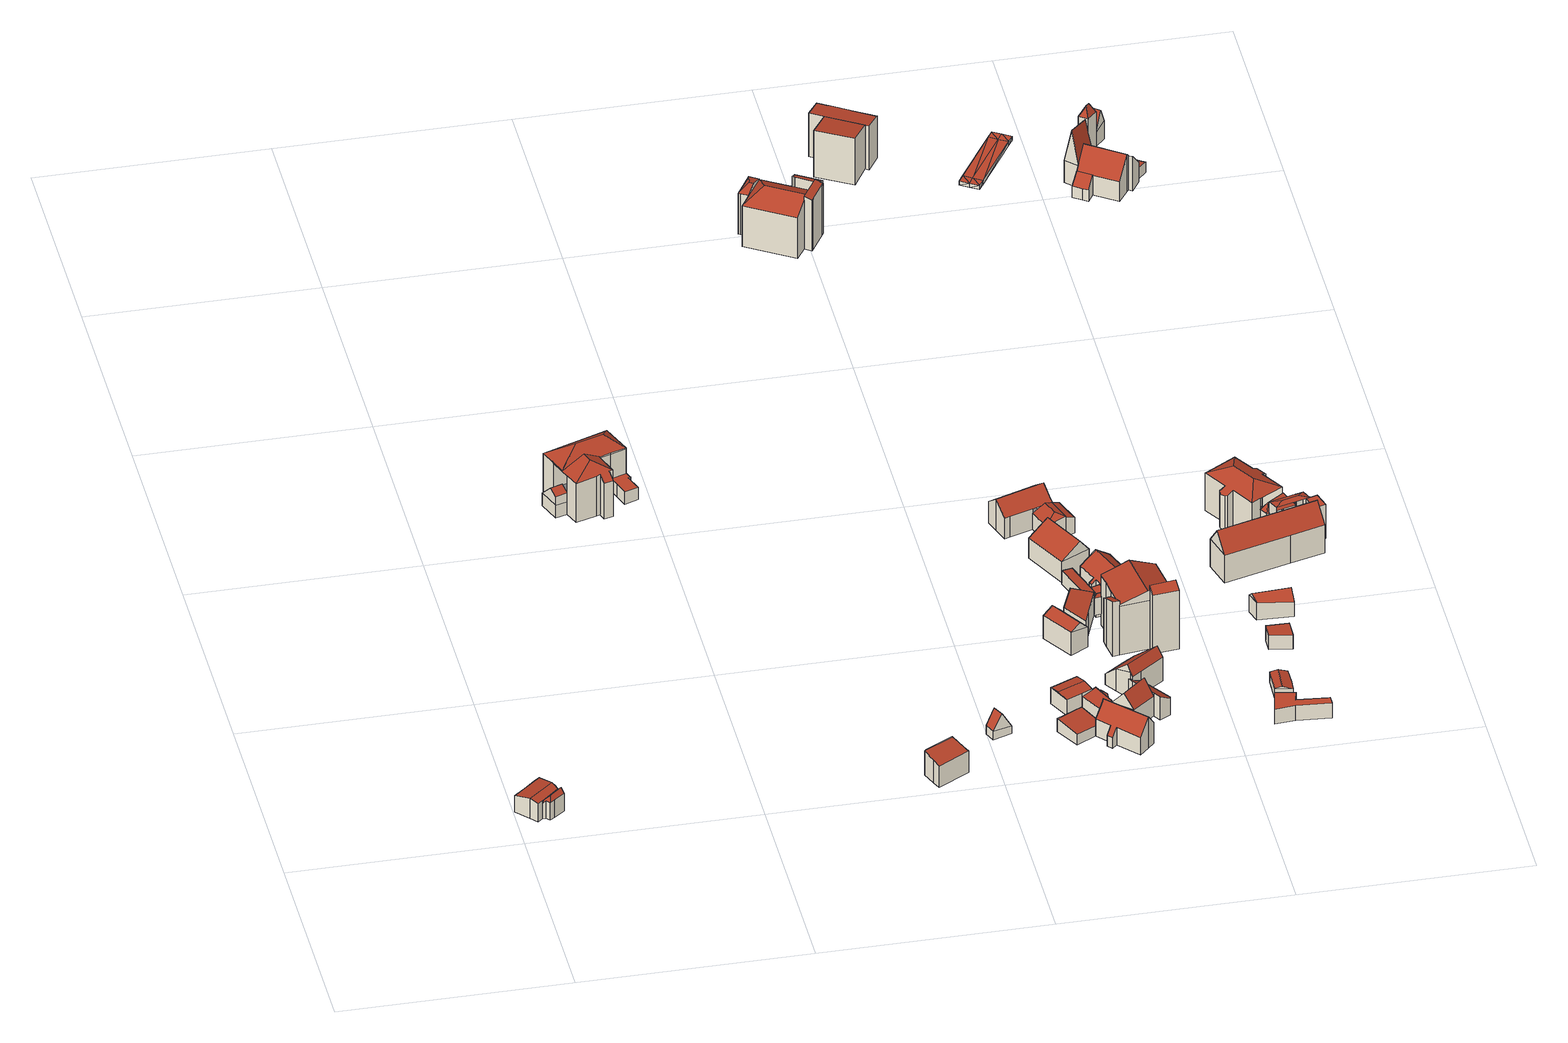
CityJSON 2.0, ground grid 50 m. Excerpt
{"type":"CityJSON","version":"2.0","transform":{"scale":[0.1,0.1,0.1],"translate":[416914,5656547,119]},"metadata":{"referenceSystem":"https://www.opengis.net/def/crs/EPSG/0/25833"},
"CityObjects":{
"building1":{"type":"Building","attributes":{"Gemeindeschluessel":14612000,"Geometrietyp2DReferenz":"3000","function":"31001_9998","roofType":"9999"},"children":["building1-1","building1-2"]},
"building1-1":{"type":"BuildingPart","attributes":{"Dachtyp_tdc":"tdcGableRoof","Dachneigung":13.15,"QualitaetDacherkennung":20,"Geometrietyp2DReferenz":"3000","measuredHeight":4.97,"roofType":"3100"},"parents":["building1"],"geometry":[{"type":"MultiSurface","lod":"2","boundaries":[[[0,1,2,3,4]],[[1,5,6,2]],[[5,7,8,6]],[[7,9,10,8]],[[9,11,12,10]],[[11,13,14,12]],[[13,15,16,14]],[[15,17,18,16]],[[17,19,20,18]],[[19,21,22,23,20]],[[17,15,13,11,9,7,5]],[[5,1,0,21,19,17]],[[3,2,6,8,10,12,14,16,18,20,23,24]]],"semantics":{"surfaces":[{"type":"WallSurface"},{"type":"RoofSurface"},{"type":"GroundSurface"}],"values":[0,0,0,0,0,0,0,0,0,0,1,1,2]}}]},
"building1-2":{"type":"BuildingPart","attributes":{"Dachtyp_tdc":"tdcFreeFormRoof","Dachneigung":44.7,"QualitaetDacherkennung":13,"Geometrietyp2DReferenz":"3000","measuredHeight":5.12,"roofType":"5000"},"parents":["building1"],"geometry":[{"type":"MultiSurface","lod":"2","boundaries":[[[25,26,27,28]],[[26,29,30,27]],[[29,31,32,30]],[[31,4,3,32]],[[22,33,34,23]],[[33,25,28,34]],[[35,4,31,29,36]],[[29,26,25,33,36]],[[33,22,35,36]],[[28,27,30,32,3,24,23,34]]],"semantics":{"surfaces":[{"type":"WallSurface"},{"type":"RoofSurface"},{"type":"GroundSurface"}],"values":[0,0,0,0,0,0,1,1,1,2]}}]},
"building2":{"type":"Building","attributes":{"Gemeindeschluessel":14612000,"Geometrietyp2DReferenz":"3000","function":"31001_9998","roofType":"9999"},"children":["building2-1","building2-2","building2-3"]},
"building2-1":{"type":"BuildingPart","attributes":{"Dachtyp_tdc":"tdcHipAndGableRoof","Dachneigung":24.62,"QualitaetDacherkennung":61,"Geometrietyp2DReferenz":"3000","measuredHeight":12.01,"roofType":"5000"},"parents":["building2"],"geometry":[{"type":"MultiSurface","lod":"2","boundaries":[[[37,38,39,40,41,42]],[[38,43,44,39]],[[43,45,46,44]],[[45,47,48,46]],[[47,49,50,48]],[[49,51,52,50]],[[51,53,54,52]],[[53,55,56,57,58,54]],[[53,51,49,47,45,43,38,59]],[[38,37,60,59]],[[60,61,62,55,53,59]],[[63,40,39,44,46,48,50,52,54,58,64]]],"semantics":{"surfaces":[{"type":"WallSurface"},{"type":"RoofSurface"},{"type":"GroundSurface"}],"values":[0,0,0,0,0,0,0,0,1,1,1,2]}}]},
"building2-2":{"type":"BuildingPart","attributes":{"Dachtyp_tdc":"tdcHipRoof","Dachneigung":33.84,"QualitaetDacherkennung":61,"Geometrietyp2DReferenz":"3000","measuredHeight":12.24,"roofType":"3200"},"parents":["building2"],"geometry":[{"type":"MultiSurface","lod":"2","boundaries":[[[65,66,67,68]],[[66,69,70,67]],[[69,41,40,70]],[[71,72,73,74,75]],[[72,65,68,73]],[[76,65,77]],[[72,78,79,80]],[[65,72,80,77]],[[79,61,81,42,82,76,77,80]],[[66,76,82,69]],[[69,82,42,41]],[[62,79,78,71]],[[71,78,72]],[[65,76,66]],[[68,67,70,40,63,64,74,73]]],"semantics":{"surfaces":[{"type":"WallSurface"},{"type":"RoofSurface"},{"type":"GroundSurface"}],"values":[0,0,0,0,0,1,1,1,1,0,0,0,0,0,2]}}]},
"building2-3":{"type":"BuildingPart","attributes":{"Dachtyp_tdc":"tdcGableRoof","Dachneigung":44.04,"QualitaetDacherkennung":3,"Geometrietyp2DReferenz":"3000","measuredHeight":6.42,"roofType":"3100"},"parents":["building2"],"geometry":[{"type":"MultiSurface","lod":"2","boundaries":[[[83,84,85,86]],[[84,87,88,85]],[[87,75,74,88]],[[57,83,86,58]],[[56,89,90,91,92]],[[90,75,87,84,91]],[[83,92,91,84]],[[57,56,92,83]],[[86,85,88,74,64,58]]],"semantics":{"surfaces":[{"type":"WallSurface"},{"type":"RoofSurface"},{"type":"GroundSurface"}],"values":[0,0,0,0,1,1,0,0,2]}}]},
"building3":{"type":"Building","attributes":{"Dachtyp_tdc":"tdcPolyFlatRoof","Gemeindeschluessel":14612000,"Dachneigung":0,"QualitaetDacherkennung":62,"Geometrietyp2DReferenz":"3000","measuredHeight":3.11,"function":"31001_9998","roofType":"1000"},"geometry":[{"type":"Solid","lod":"2","boundaries":[[[[93,94,95,96]],[[94,97,98,95]],[[97,99,100,98]],[[99,101,102,100]],[[101,103,104,102]],[[103,105,106,104]],[[105,107,108,106]],[[107,93,96,108]],[[107,105,103,101,99,97,94,93]],[[96,95,98,100,102,104,106,108]]]],"semantics":{"surfaces":[{"type":"WallSurface"},{"type":"RoofSurface"},{"type":"GroundSurface"}],"values":[[0,0,0,0,0,0,0,0,1,2]]}}]},
"building4":{"type":"Building","attributes":{"Dachtyp_tdc":"tdcPolyFlatRoof","Gemeindeschluessel":14612000,"Dachneigung":7.05,"QualitaetDacherkennung":68,"Geometrietyp2DReferenz":"3000","measuredHeight":5.92,"function":"31001_9998","roofType":"2100"},"geometry":[{"type":"Solid","lod":"2","boundaries":[[[[109,110,111,112]],[[110,113,114,111]],[[113,115,116,114]],[[115,117,118,116]],[[117,119,120,118]],[[119,121,122,120]],[[121,123,124,122]],[[123,109,112,124]],[[123,121,119,117,115,113,110,109]],[[112,111,114,116,118,120,122,124]]]],"semantics":{"surfaces":[{"type":"WallSurface"},{"type":"RoofSurface"},{"type":"GroundSurface"}],"values":[[0,0,0,0,0,0,0,0,1,2]]}}]},
"building5":{"type":"Building","attributes":{"Dachtyp_tdc":"tdcFreeFormRoof","Gemeindeschluessel":14612000,"Dachneigung":59.24,"QualitaetDacherkennung":21,"Geometrietyp2DReferenz":"3000","measuredHeight":5.67,"function":"31001_9998","roofType":"5000"},"geometry":[{"type":"Solid","lod":"2","boundaries":[[[[125,126,127,128]],[[126,129,130,127]],[[129,131,132,130]],[[131,133,134,132]],[[133,125,128,134]],[[131,129,126,135,136]],[[133,136,135,125]],[[126,125,135]],[[133,131,136]],[[128,127,130,132,134]]]],"semantics":{"surfaces":[{"type":"WallSurface"},{"type":"RoofSurface"},{"type":"GroundSurface"}],"values":[[0,0,0,0,0,1,1,0,0,2]]}}]},
"building6":{"type":"Building","attributes":{"Dachtyp_tdc":"tdcPolyFlatRoof","Gemeindeschluessel":14612000,"Dachneigung":5.46,"QualitaetDacherkennung":72,"Geometrietyp2DReferenz":"3000","measuredHeight":3.14,"function":"31001_9998","roofType":"2100"},"geometry":[{"type":"Solid","lod":"2","boundaries":[[[[137,138,139,140]],[[138,141,142,139]],[[141,143,144,142]],[[143,145,146,144]],[[145,137,140,146]],[[145,143,141,138,137]],[[140,139,142,144,146]]]],"semantics":{"surfaces":[{"type":"WallSurface"},{"type":"RoofSurface"},{"type":"GroundSurface"}],"values":[[0,0,0,0,0,1,2]]}}]},
"building7":{"type":"Building","attributes":{"Dachtyp_tdc":"tdcFreeFormRoof","Gemeindeschluessel":14612000,"Dachneigung":12.12,"QualitaetDacherkennung":65,"Geometrietyp2DReferenz":"3000","measuredHeight":4.32,"function":"31001_9998","roofType":"5000"},"geometry":[{"type":"Solid","lod":"2","boundaries":[[[[147,148,149,150]],[[148,151,152,149]],[[151,153,154,152]],[[153,155,156,154]],[[157,158,151,148]],[[155,153,158,157,147]],[[153,151,158]],[[148,147,157]],[[156,150,149,152,154]],[[155,147,150,156]]]],"semantics":{"surfaces":[{"type":"WallSurface"},{"type":"RoofSurface"},{"type":"GroundSurface"}],"values":[[0,0,0,0,1,1,0,0,2,0]]}}]},
"building8":{"type":"Building","attributes":{"Dachtyp_tdc":"tdcPolyFlatRoof","Gemeindeschluessel":14612000,"Dachneigung":12.97,"QualitaetDacherkennung":71,"Geometrietyp2DReferenz":"3000","measuredHeight":5.25,"function":"31001_9998","roofType":"2100"},"geometry":[{"type":"Solid","lod":"2","boundaries":[[[[159,160,161,162]],[[160,163,164,161]],[[163,165,166,164]],[[165,167,168,166]],[[167,169,170,168]],[[169,159,162,170]],[[169,167,165,163,160,159]],[[162,161,164,166,168,170]]]],"semantics":{"surfaces":[{"type":"WallSurface"},{"type":"RoofSurface"},{"type":"GroundSurface"}],"values":[[0,0,0,0,0,0,1,2]]}}]},
"building9":{"type":"Building","attributes":{"Dachtyp_tdc":"tdcGableRoof","Gemeindeschluessel":14612000,"Dachneigung":50,"QualitaetDacherkennung":79,"Geometrietyp2DReferenz":"3000","measuredHeight":7.66,"function":"31001_9998","roofType":"3100"},"geometry":[{"type":"Solid","lod":"2","boundaries":[[[[171,172,173,174]],[[172,175,176,173]],[[175,177,146,176]],[[177,178,144,146]],[[178,179,180,144]],[[179,181,182,180]],[[181,183,184,182]],[[183,185,186,184]],[[185,187,188,186]],[[187,189,190,188]],[[189,191,192,190]],[[191,171,174,192]],[[187,185,183,181]],[[181,179,178,177,175,172,171,191,189,187]],[[174,173,176,146,144,180,182,184,186,188,190,192]]]],"semantics":{"surfaces":[{"type":"WallSurface"},{"type":"RoofSurface"},{"type":"GroundSurface"}],"values":[[0,0,0,0,0,0,0,0,0,0,0,0,1,1,2]]}}]},
"building10":{"type":"Building","attributes":{"Dachtyp_tdc":"tdcFreeFormRoof","Gemeindeschluessel":14612000,"Dachneigung":79.29,"QualitaetDacherkennung":39,"Geometrietyp2DReferenz":"3000","measuredHeight":5.04,"function":"31001_9998","roofType":"5000"},"geometry":[{"type":"Solid","lod":"2","boundaries":[[[[193,194,195,196]],[[194,197,198,195]],[[197,199,200,198]],[[199,201,202,200]],[[201,193,196,202]],[[203,201,199]],[[204,203,199,197]],[[205,204,197,194]],[[205,194,193]],[[203,204,205,193,201]],[[196,195,198,200,202]]]],"semantics":{"surfaces":[{"type":"WallSurface"},{"type":"RoofSurface"},{"type":"GroundSurface"}],"values":[[0,0,0,0,0,1,1,1,1,1,2]]}}]},
"building11":{"type":"Building","attributes":{"Dachtyp_tdc":"tdcGableRoof","Gemeindeschluessel":14612000,"Dachneigung":44.79,"QualitaetDacherkennung":50,"Geometrietyp2DReferenz":"3000","measuredHeight":7.06,"function":"31001_9998","roofType":"3100"},"geometry":[{"type":"Solid","lod":"2","boundaries":[[[[206,207,208,209]],[[210,211,212,213]],[[214,215,211,210]],[[215,207,212,211]],[[207,206,213,212]],[[206,214,210,213]],[[207,215,208]],[[214,206,209]],[[215,214,209,208]]]],"semantics":{"surfaces":[{"type":"RoofSurface"},{"type":"GroundSurface"},{"type":"WallSurface"}],"values":[[0,1,2,2,2,2,2,2,0]]}}]},
"building12":{"type":"Building","attributes":{"Dachtyp_tdc":"tdcPolyFlatRoof","Gemeindeschluessel":14612000,"Dachneigung":0,"QualitaetDacherkennung":56,"Geometrietyp2DReferenz":"3000","measuredHeight":2.18,"function":"31001_9998","roofType":"1000"},"geometry":[{"type":"Solid","lod":"2","boundaries":[[[[216,217,218,219]],[[217,220,200,218]],[[220,221,198,200]],[[221,216,219,198]],[[221,220,217,216]],[[219,218,200,198]]]],"semantics":{"surfaces":[{"type":"WallSurface"},{"type":"RoofSurface"},{"type":"GroundSurface"}],"values":[[0,0,0,0,1,2]]}}]},
"building13":{"type":"Building","attributes":{"Gemeindeschluessel":14612000,"Geometrietyp2DReferenz":"3000","function":"31001_9998","roofType":"9999"},"children":["building13-1","building13-2","building13-3","building13-4"]},
"building13-1":{"type":"BuildingPart","attributes":{"Dachtyp_tdc":"tdcHipAndGableRoof","Dachneigung":39.41,"QualitaetDacherkennung":51,"Geometrietyp2DReferenz":"3000","measuredHeight":11.28,"roofType":"5000"},"parents":["building13"],"geometry":[{"type":"MultiSurface","lod":"2","boundaries":[[[222,223,224,225]],[[226,227,228,229]],[[227,230,231,228]],[[230,222,225,231]],[[232,230,233]],[[230,227,226,234,233]],[[235,232,233,234]],[[223,235,234,226]],[[222,232,235,223]],[[230,232,222]],[[225,224,229,228,231]]],"semantics":{"surfaces":[{"type":"WallSurface"},{"type":"RoofSurface"},{"type":"GroundSurface"}],"values":[0,0,0,0,1,1,1,0,0,0,2]}}]},
"building13-2":{"type":"BuildingPart","attributes":{"Dachtyp_tdc":"tdcPolyFlatRoof","Dachneigung":20.41,"QualitaetDacherkennung":35,"Geometrietyp2DReferenz":"3000","measuredHeight":12.54,"roofType":"2100"},"parents":["building13"],"geometry":[{"type":"MultiSurface","lod":"2","boundaries":[[[236,237,238,239]],[[240,241,242]],[[240,243,244,241]],[[243,236,239,244]],[[243,240,245,237,236]],[[239,238,246,241,244]]],"semantics":{"surfaces":[{"type":"WallSurface"},{"type":"RoofSurface"},{"type":"GroundSurface"}],"values":[0,0,0,0,1,2]}}]},
"building13-3":{"type":"BuildingPart","attributes":{"Dachtyp_tdc":"tdcHipAndGableRoof","Dachneigung":27.58,"QualitaetDacherkennung":45,"Geometrietyp2DReferenz":"3000","measuredHeight":12.85,"roofType":"5000"},"parents":["building13"],"geometry":[{"type":"MultiSurface","lod":"2","boundaries":[[[247,248,249,250]],[[248,251,252,249]],[[251,253,254,252]],[[253,226,229,254]],[[255,256,224,223]],[[255,257,258,256]],[[223,226,253,251,259]],[[251,248,247,260,259]],[[260,261,242,257,255,223,259]],[[246,262,250,249,252,254,229,224,256,258,241]]],"semantics":{"surfaces":[{"type":"WallSurface"},{"type":"RoofSurface"},{"type":"GroundSurface"}],"values":[0,0,0,0,0,0,1,1,1,2]}}]},
"building13-4":{"type":"BuildingPart","attributes":{"Dachtyp_tdc":"tdcPolyFlatRoof","Dachneigung":17.49,"QualitaetDacherkennung":47,"Geometrietyp2DReferenz":"3000","measuredHeight":13.09,"roofType":"2100"},"parents":["building13"],"geometry":[{"type":"MultiSurface","lod":"2","boundaries":[[[263,238,237]],[[263,264,265,238]],[[264,266,267,265]],[[266,268,269,267]],[[268,270,271,269]],[[270,272,247,250,271]],[[273,272,270,268,266,264,263]],[[238,265,267,269,271,250,262,246]]],"semantics":{"surfaces":[{"type":"WallSurface"},{"type":"RoofSurface"},{"type":"GroundSurface"}],"values":[0,0,0,0,0,0,1,2]}}]},
"building14":{"type":"Building","attributes":{"Dachtyp_tdc":"tdcFreeFormRoof","Gemeindeschluessel":14612000,"Dachneigung":49.61,"QualitaetDacherkennung":76,"Geometrietyp2DReferenz":"3000","measuredHeight":8.06,"function":"31001_9998","roofType":"5000"},"geometry":[{"type":"Solid","lod":"2","boundaries":[[[[274,275,200,202]],[[275,276,218,200]],[[276,277,278,218]],[[277,279,280,278]],[[279,274,202,280]],[[281,282,276,275,274]],[[279,277,282,281]],[[277,276,282]],[[274,279,281]],[[202,200,218,278,280]]]],"semantics":{"surfaces":[{"type":"WallSurface"},{"type":"RoofSurface"},{"type":"GroundSurface"}],"values":[[0,0,0,0,0,1,1,0,0,2]]}}]},
"building15":{"type":"Building","attributes":{"Dachtyp_tdc":"tdcPolyFlatRoof","Gemeindeschluessel":14612000,"Dachneigung":7.72,"QualitaetDacherkennung":61,"Geometrietyp2DReferenz":"3000","measuredHeight":6.13,"function":"31001_9998","roofType":"2100"},"geometry":[{"type":"Solid","lod":"2","boundaries":[[[[283,284,285,286]],[[284,287,288,285]],[[287,289,290,288]],[[289,291,292,290]],[[291,293,294,292]],[[293,283,286,294]],[[293,291,289,287,284,283]],[[286,285,288,290,292,294]]]],"semantics":{"surfaces":[{"type":"WallSurface"},{"type":"RoofSurface"},{"type":"GroundSurface"}],"values":[[0,0,0,0,0,0,1,2]]}}]},
"building16":{"type":"Building","attributes":{"Dachtyp_tdc":"tdcPolyFlatRoof","Gemeindeschluessel":14612000,"Dachneigung":30.35,"QualitaetDacherkennung":61,"Geometrietyp2DReferenz":"3000","measuredHeight":5.69,"function":"31001_9998","roofType":"2100"},"geometry":[{"type":"Solid","lod":"2","boundaries":[[[[295,296,218,278]],[[296,297,219,218]],[[297,298,299,219]],[[298,300,301,299]],[[300,302,303,301]],[[302,304,305,303]],[[304,306,307,305]],[[306,308,309,307]],[[308,295,278,309]],[[308,306,304,302,300,298,297,296,295]],[[278,218,219,299,301,303,305,307,309]]]],"semantics":{"surfaces":[{"type":"WallSurface"},{"type":"RoofSurface"},{"type":"GroundSurface"}],"values":[[0,0,0,0,0,0,0,0,0,1,2]]}}]},
"building17":{"type":"Building","attributes":{"Dachtyp_tdc":"tdcFreeFormRoof","Gemeindeschluessel":14612000,"Dachneigung":40.99,"QualitaetDacherkennung":43,"Geometrietyp2DReferenz":"3000","measuredHeight":8.11,"function":"31001_9998","roofType":"5000"},"geometry":[{"type":"Solid","lod":"2","boundaries":[[[[310,311,312,313]],[[311,314,315,312]],[[314,316,317,315]],[[316,318,319,317]],[[318,320,321,319]],[[320,322,323,321]],[[322,324,325,323]],[[324,310,313,325]],[[326,320,318,316,314,327]],[[324,322,326,327,311,310]],[[314,311,327]],[[322,320,326]],[[313,312,315,317,319,321,323,325]]]],"semantics":{"surfaces":[{"type":"WallSurface"},{"type":"RoofSurface"},{"type":"GroundSurface"}],"values":[[0,0,0,0,0,0,0,0,1,1,0,0,2]]}}]},
"building18":{"type":"Building","attributes":{"Dachtyp_tdc":"tdcPolyFlatRoof","Gemeindeschluessel":14612000,"Dachneigung":3.08,"QualitaetDacherkennung":82,"Geometrietyp2DReferenz":"3000","measuredHeight":3.3,"function":"31001_9998","roofType":"2100"},"geometry":[{"type":"Solid","lod":"2","boundaries":[[[[328,329,330,331]],[[329,332,333,330]],[[332,334,335,333]],[[334,336,337,335]],[[336,338,339,337]],[[338,328,331,339]],[[338,336,334,332,329,328]],[[331,330,333,335,337,339]]]],"semantics":{"surfaces":[{"type":"WallSurface"},{"type":"RoofSurface"},{"type":"GroundSurface"}],"values":[[0,0,0,0,0,0,1,2]]}}]},
"building19":{"type":"Building","attributes":{"Dachtyp_tdc":"tdcPolyFlatRoof","Gemeindeschluessel":14612000,"Dachneigung":3.44,"QualitaetDacherkennung":59,"Geometrietyp2DReferenz":"3000","measuredHeight":4.2,"function":"31001_9998","roofType":"2100"},"geometry":[{"type":"Solid","lod":"2","boundaries":[[[[340,341,342,343]],[[341,344,345,342]],[[344,346,347,345]],[[346,348,349,347]],[[348,350,351,349]],[[350,340,343,351]],[[350,348,346,344,341,340]],[[343,342,345,347,349,351]]]],"semantics":{"surfaces":[{"type":"WallSurface"},{"type":"RoofSurface"},{"type":"GroundSurface"}],"values":[[0,0,0,0,0,0,1,2]]}}]},
"building20":{"type":"Building","attributes":{"Dachtyp_tdc":"tdcGableRoof","Gemeindeschluessel":14612000,"Dachneigung":32.62,"QualitaetDacherkennung":72,"Geometrietyp2DReferenz":"3000","measuredHeight":8.09,"function":"31001_9998","roofType":"3100"},"geometry":[{"type":"Solid","lod":"2","boundaries":[[[[352,353,354,355]],[[353,356,357,354]],[[356,358,359,357]],[[358,352,355,359]],[[356,353,360]],[[352,358,361]],[[353,352,361,360]],[[358,356,360,361]],[[355,354,357,359]]]],"semantics":{"surfaces":[{"type":"WallSurface"},{"type":"RoofSurface"},{"type":"GroundSurface"}],"values":[[0,0,0,0,0,0,1,1,2]]}}]},
"building21":{"type":"Building","attributes":{"Gemeindeschluessel":14612000,"Geometrietyp2DReferenz":"3000","function":"31001_9998","roofType":"9999"},"children":["building21-1","building21-2","building21-3"]},
"building21-1":{"type":"BuildingPart","attributes":{"Dachtyp_tdc":"tdcHipAndGableRoof","Dachneigung":25.23,"QualitaetDacherkennung":65,"Geometrietyp2DReferenz":"3000","measuredHeight":5.4,"roofType":"5000"},"parents":["building21"],"geometry":[{"type":"MultiSurface","lod":"2","boundaries":[[[362,363,364,365,366]],[[363,367,368,364]],[[363,362,369]],[[362,370,371,372,369]],[[367,363,369,372,373]],[[374,365,364,368]]],"semantics":{"surfaces":[{"type":"WallSurface"},{"type":"RoofSurface"},{"type":"GroundSurface"}],"values":[0,0,1,1,1,2]}}]},
"building21-2":{"type":"BuildingPart","attributes":{"Dachtyp_tdc":"tdcGableRoof","Dachneigung":38.62,"QualitaetDacherkennung":69,"Geometrietyp2DReferenz":"3000","measuredHeight":7.74,"roofType":"3100"},"parents":["building21"],"geometry":[{"type":"MultiSurface","lod":"2","boundaries":[[[375,376,377,368,367]],[[376,378,379,377]],[[378,380,381,379]],[[380,382,383,381]],[[382,384,385,383]],[[384,386,387,385]],[[386,388,389,390,387]],[[386,384,382,380]],[[380,378,376,375,373,371,391,388,386]],[[368,377,379,381,383,385,387,390,374]]],"semantics":{"surfaces":[{"type":"WallSurface"},{"type":"RoofSurface"},{"type":"GroundSurface"}],"values":[0,0,0,0,0,0,0,1,1,2]}}]},
"building21-3":{"type":"BuildingPart","attributes":{"Dachtyp_tdc":"tdcPolyFlatRoof","Dachneigung":24.96,"QualitaetDacherkennung":68,"Geometrietyp2DReferenz":"3000","measuredHeight":4.79,"roofType":"2100"},"parents":["building21"],"geometry":[{"type":"MultiSurface","lod":"2","boundaries":[[[392,366,365,393]],[[389,394,395,390]],[[394,392,393,395]],[[394,389,396,366,392]],[[393,365,374,390,395]]],"semantics":{"surfaces":[{"type":"WallSurface"},{"type":"RoofSurface"},{"type":"GroundSurface"}],"values":[0,0,0,1,2]}}]},
"building22":{"type":"Building","attributes":{"Gemeindeschluessel":14612000,"Geometrietyp2DReferenz":"3000","function":"31001_9998","roofType":"9999"},"children":["building22-1","building22-2","building22-3"]},
"building22-1":{"type":"BuildingPart","attributes":{"Dachtyp_tdc":"tdcGableRoof","Dachneigung":18.6,"QualitaetDacherkennung":52,"Geometrietyp2DReferenz":"3000","measuredHeight":14.46,"roofType":"3100"},"parents":["building22"],"geometry":[{"type":"MultiSurface","lod":"2","boundaries":[[[397,398,399,400]],[[401,402,403,404,405]],[[402,406,407,403]],[[406,408,409,407]],[[408,410,411,409]],[[410,412,413,411]],[[412,414,415,413]],[[414,416,417,415]],[[416,418,419,417]],[[420,421,418,416,422,412,423]],[[424,420,423,425,426,427,428,429,430]],[[401,429,428,402]],[[402,428,427,406]],[[406,427,426,408]],[[408,426,425,410]],[[410,425,423,412]],[[397,421,420,424,398]],[[412,422,414]],[[414,422,416]],[[400,399,404,403,407,409,411,413,415,417,419]]],"semantics":{"surfaces":[{"type":"WallSurface"},{"type":"RoofSurface"},{"type":"GroundSurface"}],"values":[0,0,0,0,0,0,0,0,0,1,1,0,0,0,0,0,0,0,0,2]}}]},
"building22-2":{"type":"BuildingPart","attributes":{"Dachtyp_tdc":"tdcPolyFlatRoof","Dachneigung":25.57,"QualitaetDacherkennung":69,"Geometrietyp2DReferenz":"3000","measuredHeight":13.53,"roofType":"2100"},"parents":["building22"],"geometry":[{"type":"MultiSurface","lod":"2","boundaries":[[[431,432,433,399,398,424]],[[432,434,435,433]],[[434,436,437,435]],[[436,405,404,437]],[[405,436,434,432,431,430,438]],[[399,433,435,437,404]]],"semantics":{"surfaces":[{"type":"WallSurface"},{"type":"RoofSurface"},{"type":"GroundSurface"}],"values":[0,0,0,0,1,2]}}]},
"building22-3":{"type":"BuildingPart","attributes":{"Dachtyp_tdc":"tdcPolyFlatRoof","Dachneigung":30.9,"QualitaetDacherkennung":39,"Geometrietyp2DReferenz":"3000","measuredHeight":15.83,"roofType":"2100"},"parents":["building22"],"geometry":[{"type":"MultiSurface","lod":"2","boundaries":[[[439,440,421,397,400,441]],[[442,443,444,419,418]],[[443,439,441,444]],[[443,442,440,439]],[[441,400,419,444]]],"semantics":{"surfaces":[{"type":"WallSurface"},{"type":"RoofSurface"},{"type":"GroundSurface"}],"values":[0,0,0,1,2]}}]},
"building23":{"type":"Building","attributes":{"Gemeindeschluessel":14612000,"Geometrietyp2DReferenz":"3000","function":"31001_9998","roofType":"9999"},"children":["building23-1","building23-2","building23-3"]},
"building23-1":{"type":"BuildingPart","attributes":{"Dachtyp_tdc":"tdcPolyFlatRoof","Dachneigung":3.09,"QualitaetDacherkennung":61,"Geometrietyp2DReferenz":"3000","measuredHeight":3.57,"roofType":"2100"},"parents":["building23"],"geometry":[{"type":"MultiSurface","lod":"2","boundaries":[[[445,446,447,448]],[[446,449,450,447]],[[451,445,448,452]],[[451,449,446,445]],[[448,447,450,452]]],"semantics":{"surfaces":[{"type":"WallSurface"},{"type":"RoofSurface"},{"type":"GroundSurface"}],"values":[0,0,0,1,2]}}]},
"building23-2":{"type":"BuildingPart","attributes":{"Dachtyp_tdc":"tdcGableRoof","Dachneigung":35.13,"QualitaetDacherkennung":84,"Geometrietyp2DReferenz":"3000","measuredHeight":8.89,"roofType":"3100"},"parents":["building23"],"geometry":[{"type":"MultiSurface","lod":"2","boundaries":[[[453,454,455,450,449]],[[454,456,457,455]],[[456,458,459,457]],[[458,460,459]],[[461,462,463]],[[461,464,465,462]],[[464,466,467,465]],[[466,468,469,467]],[[468,470,471,469]],[[470,472,473,471]],[[472,474,475,473]],[[474,476,477,475]],[[476,478,479,477]],[[478,480,451,452,479]],[[474,472,470,468,466,464,461,458,456,454]],[[454,453,480,478,476,474]],[[452,450,455,457,459,462,465,467,469,471,473,475,477,479]]],"semantics":{"surfaces":[{"type":"WallSurface"},{"type":"RoofSurface"},{"type":"GroundSurface"}],"values":[0,0,0,0,0,0,0,0,0,0,0,0,0,0,1,1,2]}}]},
"building23-3":{"type":"BuildingPart","attributes":{"Dachtyp_tdc":"tdcPolyFlatRoof","Dachneigung":0,"QualitaetDacherkennung":66,"Geometrietyp2DReferenz":"3000","measuredHeight":5.93,"roofType":"1000"},"parents":["building23"],"geometry":[{"type":"MultiSurface","lod":"2","boundaries":[[[460,336,481,459]],[[336,334,482,481]],[[334,463,462,482]],[[463,334,336,460]],[[459,481,482,462]]],"semantics":{"surfaces":[{"type":"WallSurface"},{"type":"RoofSurface"},{"type":"GroundSurface"}],"values":[0,0,0,1,2]}}]},
"building24":{"type":"Building","attributes":{"Dachtyp_tdc":"tdcPolyFlatRoof","Gemeindeschluessel":14612000,"Dachneigung":6.68,"QualitaetDacherkennung":55,"Geometrietyp2DReferenz":"3000","measuredHeight":11.55,"function":"31001_9998","roofType":"2100"},"geometry":[{"type":"Solid","lod":"2","boundaries":[[[[483,484,485,486]],[[484,487,488,485]],[[487,489,490,488]],[[489,483,486,490]],[[489,487,484,483]],[[486,485,488,490]]]],"semantics":{"surfaces":[{"type":"WallSurface"},{"type":"RoofSurface"},{"type":"GroundSurface"}],"values":[[0,0,0,0,1,2]]}}]},
"building25":{"type":"Building","attributes":{"Gemeindeschluessel":14612000,"Geometrietyp2DReferenz":"3000","function":"31001_9998","roofType":"9999"},"children":["building25-1","building25-2"]},
"building25-1":{"type":"BuildingPart","attributes":{"Dachtyp_tdc":"tdcPolyFlatRoof","Dachneigung":0,"QualitaetDacherkennung":45,"Geometrietyp2DReferenz":"3000","measuredHeight":8.1,"roofType":"1000"},"parents":["building25"],"geometry":[{"type":"MultiSurface","lod":"2","boundaries":[[[491,492,493,494]],[[492,495,496,493]],[[495,497,498,496]],[[497,495,492,491]],[[494,493,496,498]]],"semantics":{"surfaces":[{"type":"WallSurface"},{"type":"RoofSurface"},{"type":"GroundSurface"}],"values":[0,0,0,1,2]}}]},
"building25-2":{"type":"BuildingPart","attributes":{"Dachtyp_tdc":"tdcPolyFlatRoof","Dachneigung":6.85,"QualitaetDacherkennung":43,"Geometrietyp2DReferenz":"3000","measuredHeight":10.97,"roofType":"2100"},"parents":["building25"],"geometry":[{"type":"MultiSurface","lod":"2","boundaries":[[[499,498,497]],[[499,500,501,498]],[[500,502,503,501]],[[502,504,505,503]],[[504,484,506,505]],[[484,507,508,506]],[[507,509,510,508]],[[509,511,494,510]],[[511,491,494]],[[511,509,507,484,504,502,500,499]],[[498,501,503,505,506,508,510,494]]],"semantics":{"surfaces":[{"type":"WallSurface"},{"type":"RoofSurface"},{"type":"GroundSurface"}],"values":[0,0,0,0,0,0,0,0,0,1,2]}}]},
"building26":{"type":"Building","attributes":{"Dachtyp_tdc":"tdcPolyFlatRoof","Gemeindeschluessel":14612000,"Dachneigung":0,"QualitaetDacherkennung":54,"Geometrietyp2DReferenz":"3000","measuredHeight":3.73,"function":"31001_9998","roofType":"1000"},"geometry":[{"type":"Solid","lod":"2","boundaries":[[[[512,513,514,515]],[[513,516,517,514]],[[516,518,519,517]],[[518,520,521,519]],[[520,522,523,521]],[[522,524,525,523]],[[524,512,515,525]],[[524,522,520,518,516,513,512]],[[515,514,517,519,521,523,525]]]],"semantics":{"surfaces":[{"type":"WallSurface"},{"type":"RoofSurface"},{"type":"GroundSurface"}],"values":[[0,0,0,0,0,0,0,1,2]]}}]},
"building27":{"type":"Building","attributes":{"Dachtyp_tdc":"tdcFreeFormRoof","Gemeindeschluessel":14612000,"Dachneigung":17.95,"QualitaetDacherkennung":71,"Geometrietyp2DReferenz":"3000","measuredHeight":2.93,"function":"31001_9998","roofType":"5000"},"geometry":[{"type":"Solid","lod":"2","boundaries":[[[[526,527,528,529]],[[527,530,531,528]],[[530,532,533,531]],[[532,534,535,533]],[[534,526,529,535]],[[536,537,532,530]],[[527,526,534,537,536]],[[534,532,537]],[[530,527,536]],[[529,528,531,533,535]]]],"semantics":{"surfaces":[{"type":"WallSurface"},{"type":"RoofSurface"},{"type":"GroundSurface"}],"values":[[0,0,0,0,0,1,1,0,0,2]]}}]},
"building28":{"type":"Building","attributes":{"Dachtyp_tdc":"tdcPolyFlatRoof","Gemeindeschluessel":14612000,"Dachneigung":2.91,"QualitaetDacherkennung":56,"Geometrietyp2DReferenz":"3000","measuredHeight":3.7,"function":"31001_9998","roofType":"2100"},"geometry":[{"type":"Solid","lod":"2","boundaries":[[[[538,539,540,541]],[[539,542,543,540]],[[542,544,545,543]],[[544,538,541,545]],[[544,542,539,538]],[[541,540,543,545]]]],"semantics":{"surfaces":[{"type":"WallSurface"},{"type":"RoofSurface"},{"type":"GroundSurface"}],"values":[[0,0,0,0,1,2]]}}]},
"building29":{"type":"Building","attributes":{"Dachtyp_tdc":"tdcGableRoof","Gemeindeschluessel":14612000,"Dachneigung":38.53,"QualitaetDacherkennung":73,"Geometrietyp2DReferenz":"3000","measuredHeight":5.59,"function":"31001_9998","roofType":"3100"},"geometry":[{"type":"Solid","lod":"2","boundaries":[[[[546,547,548,549]],[[547,550,551,548]],[[550,552,553,551]],[[552,546,549,553]],[[550,547,554]],[[546,552,555]],[[547,546,555,554]],[[552,550,554,555]],[[549,548,551,553]]]],"semantics":{"surfaces":[{"type":"WallSurface"},{"type":"RoofSurface"},{"type":"GroundSurface"}],"values":[[0,0,0,0,0,0,1,1,2]]}}]},
"building30":{"type":"Building","attributes":{"name":"Leonhardi-Museum","Gemeindeschluessel":14612000,"Geometrietyp2DReferenz":"3000","function":"31001_3034","roofType":"9999"},"children":["building30-1","building30-2","building30-3","building30-4","building30-5"]},
"building30-1":{"type":"BuildingPart","attributes":{"Dachtyp_tdc":"tdcHipRoof","Dachneigung":26.5,"QualitaetDacherkennung":46,"Geometrietyp2DReferenz":"3000","measuredHeight":10.1,"roofType":"3200"},"parents":["building30"],"geometry":[{"type":"MultiSurface","lod":"2","boundaries":[[[556,557,558,559,560]],[[561,562,563,564,565]],[[562,566,563]],[[567,568,569,570,571]],[[568,556,560,569]],[[562,561,572]],[[573,557,556,574]],[[561,573,574,572]],[[556,568,567,562,572,574]],[[560,559,575,564,563,570,569]]],"semantics":{"surfaces":[{"type":"WallSurface"},{"type":"RoofSurface"},{"type":"GroundSurface"}],"values":[0,0,0,0,0,1,1,1,1,2]}}]},
"building30-2":{"type":"BuildingPart","attributes":{"Dachtyp_tdc":"tdcFreeFormRoof","Dachneigung":59.7,"QualitaetDacherkennung":18,"Geometrietyp2DReferenz":"3000","measuredHeight":9.21,"roofType":"5000"},"parents":["building30"],"geometry":[{"type":"MultiSurface","lod":"2","boundaries":[[[576,577,569,578]],[[577,571,570,569]],[[566,579,563]],[[579,580,581,563]],[[580,582,583,581]],[[584,576,578,585]],[[582,580,586]],[[580,579,566,571,587,586]],[[571,577,576,587]],[[576,584,582,586,587]],[[578,569,570,563,581,583,585]]],"semantics":{"surfaces":[{"type":"WallSurface"},{"type":"RoofSurface"},{"type":"GroundSurface"}],"values":[0,0,0,0,0,0,1,1,1,1,2]}}]},
"building30-3":{"type":"BuildingPart","attributes":{"Dachtyp_tdc":"tdcPolyFlatRoof","Dachneigung":0,"QualitaetDacherkennung":59,"Geometrietyp2DReferenz":"3000","measuredHeight":8.49,"roofType":"1000"},"parents":["building30"],"geometry":[{"type":"MultiSurface","lod":"2","boundaries":[[[558,588,589,559]],[[588,590,591,589]],[[590,592,593,594,591]],[[592,590,588,558,595,596]],[[559,589,591,594,575]]],"semantics":{"surfaces":[{"type":"WallSurface"},{"type":"RoofSurface"},{"type":"GroundSurface"}],"values":[0,0,0,1,2]}}]},
"building30-4":{"type":"BuildingPart","attributes":{"Dachtyp_tdc":"tdcFreeFormRoof","Dachneigung":52.29,"QualitaetDacherkennung":48,"Geometrietyp2DReferenz":"3000","measuredHeight":11.09,"roofType":"5000"},"parents":["building30"],"geometry":[{"type":"MultiSurface","lod":"2","boundaries":[[[593,597,598,594]],[[597,599,600,598]],[[599,601,602,600]],[[601,603,604,602]],[[603,565,564,604]],[[601,599,597,605,606]],[[605,607,596,608,565,603,606]],[[593,592,607,605,597]],[[601,606,603]],[[594,598,600,602,604,564,575]]],"semantics":{"surfaces":[{"type":"WallSurface"},{"type":"RoofSurface"},{"type":"GroundSurface"}],"values":[0,0,0,0,0,1,1,0,0,2]}}]},
"building30-5":{"type":"BuildingPart","attributes":{"Dachtyp_tdc":"tdcHipRoof","Dachneigung":23.91,"QualitaetDacherkennung":73,"Geometrietyp2DReferenz":"3000","measuredHeight":11.16,"roofType":"3200"},"parents":["building30"],"geometry":[{"type":"MultiSurface","lod":"2","boundaries":[[[609,610,611,612]],[[610,613,614,611]],[[613,615,616,614]],[[615,617,618,616]],[[617,619,620,618]],[[619,621,622,620]],[[621,623,624,622]],[[623,625,626,624]],[[625,627,628,626]],[[627,629,630,628]],[[629,631,584,585,630]],[[632,583,582]],[[632,633,634,583]],[[633,635,636,634]],[[635,637,638,636]],[[637,609,612,638]],[[633,632,631,639]],[[621,619,617,640]],[[631,629,627,625,623,621,640,639]],[[617,615,613,610,609,637,635,633,639,640]],[[612,611,614,616,618,620,622,624,626,628,630,585,583,634,636,638]]],"semantics":{"surfaces":[{"type":"WallSurface"},{"type":"RoofSurface"},{"type":"GroundSurface"}],"values":[0,0,0,0,0,0,0,0,0,0,0,0,0,0,0,0,1,1,1,1,2]}}]},
"building31":{"type":"Building","attributes":{"Erfassungsdatum_Objekt":"2013-03-06","BodenHoehe":140.19,"gemHoehe":0,"BauwerkHoehe":1,"Breite":4.5,"Gemeindeschluessel":"14612000","Geometrietyp2DReferenz":"3000","measuredHeight":1,"function":"53001_1800"},"geometry":[{"type":"MultiSurface","lod":"2","boundaries":[[[641,642,643]],[[643,642,644]],[[645,646,641]],[[641,646,642]],[[647,648,645]],[[645,648,646]],[[649,641,643]],[[650,645,651]],[[651,645,641]],[[652,647,650]],[[650,647,645]],[[651,641,649]],[[643,644,653]],[[643,653,654]],[[644,642,655]],[[644,655,653]],[[642,646,656]],[[642,656,655]],[[646,648,657]],[[646,657,656]],[[648,647,658]],[[648,658,657]],[[647,652,659]],[[647,659,658]],[[652,650,660]],[[652,660,659]],[[650,651,661]],[[650,661,660]],[[651,649,662]],[[651,662,661]],[[649,643,654]],[[649,654,662]],[[654,655,663]],[[653,655,654]],[[663,656,664]],[[655,656,663]],[[664,657,658]],[[656,657,664]],[[662,663,661]],[[654,663,662]],[[661,664,660]],[[663,664,661]],[[660,658,659]],[[664,658,660]]],"semantics":{"surfaces":[{"type":"RoofSurface"},{"type":"WallSurface"},{"type":"GroundSurface"}],"values":[0,0,0,0,0,0,0,0,0,0,0,0,1,1,1,1,1,1,1,1,1,1,1,1,1,1,1,1,1,1,1,1,2,2,2,2,2,2,2,2,2,2,2,2]}}]},
"building32":{"type":"Building","attributes":{"Gemeindeschluessel":14612000,"Geometrietyp2DReferenz":"3000","function":"31001_9998","roofType":"9999"},"children":["building32-1","building32-2","building32-3"]},
"building32-1":{"type":"BuildingPart","attributes":{"Dachtyp_tdc":"tdcFreeFormRoof","Dachneigung":77.78,"QualitaetDacherkennung":17,"Geometrietyp2DReferenz":"3000","measuredHeight":13.59,"roofType":"5000"},"parents":["building32"],"geometry":[{"type":"MultiSurface","lod":"2","boundaries":[[[665,666,667,668]],[[666,669,670,667]],[[669,671,672,673,670]],[[674,665,668,675]],[[676,666,665,677]],[[674,678,679,671,680,676,677]],[[669,680,671]],[[666,676,680,669]],[[674,677,665]],[[668,667,670,673,681,675]]],"semantics":{"surfaces":[{"type":"WallSurface"},{"type":"RoofSurface"},{"type":"GroundSurface"}],"values":[0,0,0,0,1,1,0,0,0,2]}}]},
"building32-2":{"type":"BuildingPart","attributes":{"Dachtyp_tdc":"tdcGableRoof","Dachneigung":47.55,"QualitaetDacherkennung":81,"Geometrietyp2DReferenz":"3000","measuredHeight":9.11,"roofType":"3100"},"parents":["building32"],"geometry":[{"type":"MultiSurface","lod":"2","boundaries":[[[682,683,674,675,684]],[[672,685,686,673]],[[685,687,688,686]],[[687,689,690,688]],[[689,691,692,690]],[[691,693,694,692]],[[693,695,696,694]],[[691,689,687,685,672,679,697]],[[697,683,682,695,693,691]],[[684,675,681,673,686,688,690,692,694,696]]],"semantics":{"surfaces":[{"type":"WallSurface"},{"type":"RoofSurface"},{"type":"GroundSurface"}],"values":[0,0,0,0,0,0,0,1,1,2]}}]},
"building32-3":{"type":"BuildingPart","attributes":{"Dachtyp_tdc":"tdcPolyFlatRoof","Dachneigung":41.85,"QualitaetDacherkennung":46,"Geometrietyp2DReferenz":"3000","measuredHeight":4.91,"roofType":"2100"},"parents":["building32"],"geometry":[{"type":"MultiSurface","lod":"2","boundaries":[[[698,699,700,701]],[[699,702,703,700]],[[702,704,682,684,703]],[[705,698,701,696,695]],[[705,704,702,699,698]],[[701,700,703,684,696]]],"semantics":{"surfaces":[{"type":"WallSurface"},{"type":"RoofSurface"},{"type":"GroundSurface"}],"values":[0,0,0,0,1,2]}}]},
"building33":{"type":"Building","attributes":{"Dachtyp_tdc":"tdcFreeFormRoof","Gemeindeschluessel":14612000,"Dachneigung":65.84,"QualitaetDacherkennung":2,"Geometrietyp2DReferenz":"3000","measuredHeight":10.94,"function":"31001_9998","roofType":"5000"},"geometry":[{"type":"Solid","lod":"2","boundaries":[[[[706,707,708,709]],[[707,710,711,708]],[[710,712,713,711]],[[712,706,709,713]],[[714,712,710]],[[715,714,710,707]],[[715,707,706]],[[714,715,706,712]],[[709,708,711,713]]]],"semantics":{"surfaces":[{"type":"WallSurface"},{"type":"RoofSurface"},{"type":"GroundSurface"}],"values":[[0,0,0,0,1,1,1,1,2]]}}]},
"building34":{"type":"Building","attributes":{"Dachtyp_tdc":"tdcGableRoof","Gemeindeschluessel":14612000,"Dachneigung":67.85,"QualitaetDacherkennung":7,"Geometrietyp2DReferenz":"3000","measuredHeight":7.83,"function":"31001_9998","roofType":"3100"},"geometry":[{"type":"Solid","lod":"2","boundaries":[[[[716,717,718,719]],[[717,720,721,718]],[[720,722,723,721]],[[722,716,719,723]],[[720,717,724]],[[716,722,725]],[[717,716,725,724]],[[722,720,724,725]],[[719,718,721,723]]]],"semantics":{"surfaces":[{"type":"WallSurface"},{"type":"RoofSurface"},{"type":"GroundSurface"}],"values":[[0,0,0,0,0,0,1,1,2]]}}]},
"building35":{"type":"Building","attributes":{"Dachtyp_tdc":"tdcPolyFlatRoof","Gemeindeschluessel":14612000,"Dachneigung":6.69,"QualitaetDacherkennung":51,"Geometrietyp2DReferenz":"3000","measuredHeight":2.84,"function":"31001_9998","roofType":"2100"},"geometry":[{"type":"Solid","lod":"2","boundaries":[[[[726,727,728,729]],[[727,730,731,728]],[[730,732,733,731]],[[732,734,735,733]],[[734,736,737,735]],[[736,726,729,737]],[[736,734,732,730,727,726]],[[729,728,731,733,735,737]]]],"semantics":{"surfaces":[{"type":"WallSurface"},{"type":"RoofSurface"},{"type":"GroundSurface"}],"values":[[0,0,0,0,0,0,1,2]]}}]}
},
"vertices":[
[53,78,46],[43,69,46],[43,69,1],[53,78,1],[53,78,38],[29,84,51],[29,84,1],[3,114,42],[3,114,1],[7,116,42],[7,116,1],[28,134,42],[28,134,1],[53,155,42],[53,155,1],[65,165,42],[65,165,1],[84,131,51],[84,131,1],[89,122,48],[89,122,1],[93,113,46],[93,113,44],[93,113,1],[58,82,1],
[103,96,44],[79,78,44],[79,78,1],[103,96,1],[68,70,44],[68,70,1],[61,78,44],[61,78,1],[98,104,54],[98,104,1],[58,82,44],[70,81,53],
[335,858,323],[353,805,323],[353,805,222],[335,858,222],[335,858,318],[335,858,321],[345,803,323],[345,803,222],[350,785,310],[350,785,222],[330,780,310],[330,780,222],[325,796,322],[325,796,222],[317,793,321],[317,793,222],[271,779,318],[271,779,222],[259,811,318],[259,811,275],[259,811,253],[259,811,222],[310,823,342],[302,846,342],[259,831,321],[253,828,318],[302,846,222],[253,828,222],
[371,951,318],[396,879,318],[396,879,222],[371,951,222],[362,867,318],[362,867,222],[241,862,318],[228,899,318],[228,899,222],[241,862,222],[241,862,253],[396,879,321],[353,902,345],[241,862,320],[253,828,321],[293,881,345],[302,846,321],[362,867,321],
[234,803,253],[216,853,253],[216,853,222],[234,803,222],[222,855,253],[222,855,222],[253,828,286],[253,830,286],[227,821,286],[234,803,275],
[410,825,258],[380,814,258],[380,814,227],[410,825,227],[370,844,258],[370,844,227],[362,867,258],[362,867,227],[396,879,258],[396,879,227],[400,868,258],[400,868,227],[402,863,258],[402,863,227],[397,862,258],[397,862,227],
[864,8,62],[857,27,64],[857,27,9],[864,8,9],[845,58,68],[845,58,9],[848,62,69],[848,62,9],[910,95,69],[910,95,9],[919,79,66],[919,79,9],[926,64,64],[926,64,9],[934,48,62],[934,48,9],
[988,131,61],[1026,150,58],[1026,150,39],[988,131,39],[1034,133,58],[1034,133,39],[1039,122,58],[1039,122,39],[998,108,60],[998,108,39],[1006,140,96],[1018,115,96],
[1168,87,42],[1138,142,48],[1138,142,16],[1168,87,16],[1195,173,48],[1195,173,16],[1223,121,42],[1223,121,16],[1211,110,42],[1211,110,16],
[1163,169,72],[1140,217,73],[1140,217,34],[1163,169,34],[1200,245,73],[1200,245,34],[1222,196,72],[1222,196,34],[1199,185,72],[1199,185,34],[1151,193,77],[1211,221,77],
[1229,127,65],[1199,185,65],[1199,185,20],[1229,127,20],[1222,196,71],[1222,196,20],[1230,200,73],[1230,200,20],[1253,148,72],[1253,148,20],[1245,142,70],[1245,142,20],
[1236,61,42],[1227,72,42],[1227,72,16],[1236,61,16],[1236,82,59],[1236,82,16],[1211,110,59],[1223,121,78],[1229,127,89],[1229,127,16],[1231,130,93],[1231,130,16],[1245,142,69],[1245,142,16],[1322,61,68],[1322,61,16],[1308,47,93],[1308,47,16],[1287,27,58],[1287,27,16],[1247,71,59],[1247,71,16],
[1230,200,26],[1243,207,26],[1243,207,21],[1230,200,21],[1258,180,26],[1258,180,21],[1258,154,26],[1258,154,21],[1253,148,26],[1253,148,21],[1254,155,47],[1249,177,71],[1240,197,67],
[1240,327,134],[1197,398,134],[1179,387,154],[1222,316,154],[1201,304,84],[1158,374,84],[1197,398,84],[1240,327,84],[1201,304,142],[1158,374,142],
[1300,208,43],[1307,197,43],[1307,197,21],[1300,208,21],[1258,154,43],[1258,180,43],
[814,1651,400],[833,1639,400],[833,1639,299],[814,1651,299],[800,1587,400],[785,1596,400],[785,1596,299],[800,1587,299],[781,1599,400],[781,1599,299],[814,1651,401],[807,1615,412],[815,1610,412],[833,1639,401],
[953,1582,419],[944,1569,424],[944,1569,299],[953,1582,299],[894,1601,424],[894,1601,299],[894,1601,400],[902,1614,419],[902,1614,299],[936,1574,424],[936,1574,299],
[901,1519,420],[882,1490,400],[882,1490,299],[901,1519,299],[780,1555,400],[780,1555,299],[789,1569,400],[789,1569,299],[891,1602,400],[891,1602,299],[893,1601,400],[893,1601,299],[832,1578,427],[908,1530,427],[936,1574,400],[908,1530,299],
[944,1569,427],[951,1565,424],[951,1565,299],[948,1561,424],[948,1561,299],[919,1515,424],[919,1515,299],[916,1510,424],[916,1510,299],[901,1519,430],[936,1574,430],
[1253,148,67],[1258,154,65],[1307,197,65],[1340,148,70],[1340,148,21],[1291,107,72],[1291,107,21],[1274,126,102],[1325,171,102],
[1253,384,127],[1243,356,127],[1243,356,72],[1253,384,72],[1207,404,134],[1207,404,72],[1234,469,133],[1234,469,72],[1272,457,128],[1272,457,72],[1280,454,127],[1280,454,72],
[1340,148,78],[1307,197,78],[1300,208,78],[1306,213,73],[1306,213,21],[1309,209,73],[1309,209,21],[1330,224,58],[1330,224,21],[1376,155,58],[1376,155,21],[1374,145,62],[1374,145,21],[1350,132,78],[1350,132,21],
[1309,209,81],[1306,213,89],[1306,213,23],[1309,209,23],[1283,248,77],[1283,248,23],[1266,274,49],[1266,274,23],[1310,306,49],[1310,306,23],[1337,325,49],[1337,325,23],[1383,262,82],[1383,262,23],[1330,224,81],[1330,224,23],[1374,274,104],[1301,222,104],
[1272,457,107],[1237,569,107],[1237,569,74],[1272,457,74],[1260,576,105],[1260,576,74],[1283,502,105],[1283,502,74],[1290,477,105],[1290,477,74],[1281,459,106],[1281,459,74],
[1312,481,106],[1317,467,107],[1317,467,65],[1312,481,65],[1297,464,107],[1297,464,65],[1297,461,107],[1297,461,65],[1281,459,107],[1281,459,65],[1290,477,106],[1290,477,65],
[1243,596,109],[1195,693,109],[1195,693,58],[1243,596,58],[1258,724,110],[1258,724,58],[1306,627,110],[1306,627,58],[1238,714,139],[1286,617,139],
[1284,753,107],[1241,739,98],[1241,739,58],[1284,753,58],[1284,753,106],[1223,791,98],[1223,791,58],[1264,767,112],[1267,806,107],[1261,804,109],[1252,801,112],[1245,799,109],[1267,806,58],
[1223,791,109],[1173,774,109],[1173,774,58],[1161,770,109],[1161,770,58],[1150,802,136],[1150,802,58],[1140,831,112],[1140,831,58],[1246,867,112],[1246,867,58],[1256,838,136],[1256,838,58],[1265,811,113],[1265,811,106],[1265,811,58],[1267,806,109],
[1304,760,97],[1304,760,58],[1284,818,97],[1284,818,58],[1267,806,106],
[1376,359,158],[1312,351,158],[1312,351,37],[1376,359,37],[1305,405,158],[1301,435,158],[1301,435,37],[1305,405,37],[1305,405,146],[1297,461,158],[1297,461,37],[1297,464,158],[1297,464,37],[1317,467,158],[1317,467,37],[1414,482,158],[1414,482,37],[1426,394,158],[1426,394,37],[1428,394,158],[1428,394,37],[1432,367,158],[1432,367,37],[1373,359,182],[1376,359,181],[1426,394,159],[1357,473,182],[1312,351,161],[1317,467,168],[1297,464,161],[1297,461,161],[1301,435,161],[1305,405,161],[1309,374,161],
[1312,351,172],[1297,349,172],[1297,349,37],[1292,384,156],[1292,384,37],[1290,403,146],[1290,403,37],[1308,381,158],
[1378,340,183],[1376,359,195],[1378,340,37],[1432,367,195],[1435,347,183],[1435,347,37],
[1390,533,80],[1409,497,80],[1409,497,46],[1390,533,46],[1384,489,81],[1384,489,46],[1370,526,81],[1370,526,46],
[1384,489,110],[1352,479,135],[1352,479,46],[1317,467,109],[1317,467,46],[1312,481,109],[1312,481,46],[1312,481,105],[1302,508,109],[1302,508,46],[1302,508,105],[1298,519,109],[1298,519,46],[1288,515,101],[1288,515,46],[1285,524,102],[1285,524,46],[1295,528,109],[1295,528,46],[1277,575,109],[1277,575,46],[1312,588,135],[1312,588,46],[1343,600,111],[1343,600,46],[1361,551,110],[1361,551,46],[1370,526,110],
[1290,477,46],[1283,502,46],
[976,1778,405],[1009,1833,397],[1009,1833,289],[976,1778,289],[1084,1785,398],[1084,1785,289],[1052,1732,405],[1052,1732,289],
[1027,1875,369],[1033,1885,369],[1033,1885,288],[1027,1875,288],[1074,1859,369],[1074,1859,288],[1068,1849,369],[1068,1849,288],
[1068,1849,392],[1116,1818,392],[1116,1818,288],[1092,1780,397],[1092,1780,288],[1084,1785,397],[1084,1785,288],[1009,1833,288],[981,1851,397],[981,1851,288],[1005,1889,392],[1005,1889,288],[1027,1875,392],
[1573,58,66],[1585,117,66],[1585,117,29],[1573,58,29],[1628,108,66],[1628,108,29],[1622,83,66],[1622,83,29],[1692,76,66],[1692,76,29],[1692,56,66],[1692,56,29],[1617,63,66],[1617,63,29],
[1630,162,54],[1628,138,54],[1628,138,32],[1630,162,32],[1590,142,57],[1590,142,32],[1593,202,57],[1593,202,32],[1630,200,55],[1630,200,32],[1606,140,61],[1610,201,61],
[1662,337,75],[1661,297,73],[1661,297,38],[1662,337,38],[1612,305,73],[1612,305,38],[1613,338,75],[1613,338,38],
[1686,402,79],[1608,406,85],[1608,406,43],[1686,402,43],[1599,437,85],[1599,437,43],[1683,449,78],[1683,449,43],[1603,423,98],[1685,427,98],
[1765,692,141],[1769,678,144],[1769,678,134],[1769,678,49],[1765,692,49],[1698,641,147],[1690,671,141],[1690,671,49],[1698,641,49],[1698,641,118],[1690,671,114],[1750,687,141],[1749,687,141],[1749,687,49],[1750,687,49],[1750,687,114],[1716,659,150],[1773,662,147],[1751,669,150],[1773,662,49],
[1730,719,114],[1749,687,114],[1730,719,49],[1690,671,113],[1685,669,114],[1685,669,49],[1675,686,114],[1675,686,49],[1727,717,114],[1727,717,49],[1690,682,133],[1725,697,141],
[1793,685,134],[1793,685,49],[1803,649,134],[1803,649,49],[1779,642,134],[1779,642,118],[1779,642,49],[1773,662,134],[1777,650,134],
[1791,600,118],[1791,600,49],[1716,579,118],[1716,579,49],[1570,538,118],[1570,538,49],[1553,600,118],[1553,600,49],[1782,631,160],[1561,569,160],[1779,642,144],[1773,662,118],
[1608,721,134],[1600,729,133],[1600,729,49],[1608,721,49],[1601,738,136],[1601,738,49],[1614,744,142],[1614,744,49],[1583,796,142],[1583,796,49],[1602,808,142],[1602,808,49],[1654,839,142],[1654,839,49],[1682,792,142],[1682,792,49],[1691,797,137],[1691,797,49],[1705,775,137],[1705,775,49],[1696,769,142],[1696,769,49],[1727,717,142],[1675,686,142],[1656,674,142],[1656,674,49],[1626,724,142],[1626,724,49],[1614,717,136],[1614,717,49],[1671,731,161],[1640,782,161],
[1390,1922,222],[1409,1910,222],[1401,1939,222],[1420,1927,222],[1311,1800,222],[1330,1787,222],[1301,1783,222],[1320,1771,222],[1382,1951,222],[1293,1812,222],[1371,1934,222],[1282,1795,222],[1420,1927,212],[1401,1939,212],[1409,1910,212],[1330,1787,212],[1320,1771,212],[1301,1783,212],[1282,1795,212],[1293,1812,212],[1371,1934,212],[1382,1951,212],[1390,1922,212],[1311,1800,212],
[1526,1919,152],[1566,1967,152],[1566,1967,97],[1526,1919,97],[1584,1954,152],[1584,1954,97],[1590,1950,152],[1590,1950,145],[1590,1950,97],[1551,1894,152],[1551,1894,97],[1578,1958,219],[1539,1907,233],[1567,1917,152],[1586,1944,152],[1584,1954,184],[1567,1917,97],
[1545,1884,145],[1551,1894,158],[1545,1884,97],[1675,1889,146],[1675,1889,97],[1657,1860,183],[1657,1860,97],[1649,1866,182],[1649,1866,97],[1645,1862,189],[1645,1862,97],[1623,1830,146],[1623,1830,97],[1574,1864,145],[1574,1864,97],[1567,1917,189],
[1561,1843,125],[1550,1850,125],[1550,1850,97],[1561,1843,97],[1531,1864,125],[1531,1864,97],[1545,1884,147],[1574,1864,147],
[1584,1954,222],[1566,1967,222],[1566,1967,137],[1584,1954,137],[1589,1991,222],[1589,1991,137],[1605,1975,222],[1605,1975,137],[1589,1975,246],[1583,1968,246],
[1605,1975,170],[1589,1991,170],[1589,1991,136],[1605,1975,136],[1610,2013,181],[1610,2013,136],[1626,1998,181],[1626,1998,136],[1601,2004,214],[1617,1989,214],
[1584,1954,132],[1605,1975,129],[1605,1975,104],[1584,1954,104],[1643,1939,130],[1643,1939,104],[1647,1942,129],[1647,1942,104],[1694,1910,129],[1694,1910,104],[1675,1889,132],[1675,1889,104]
]}
